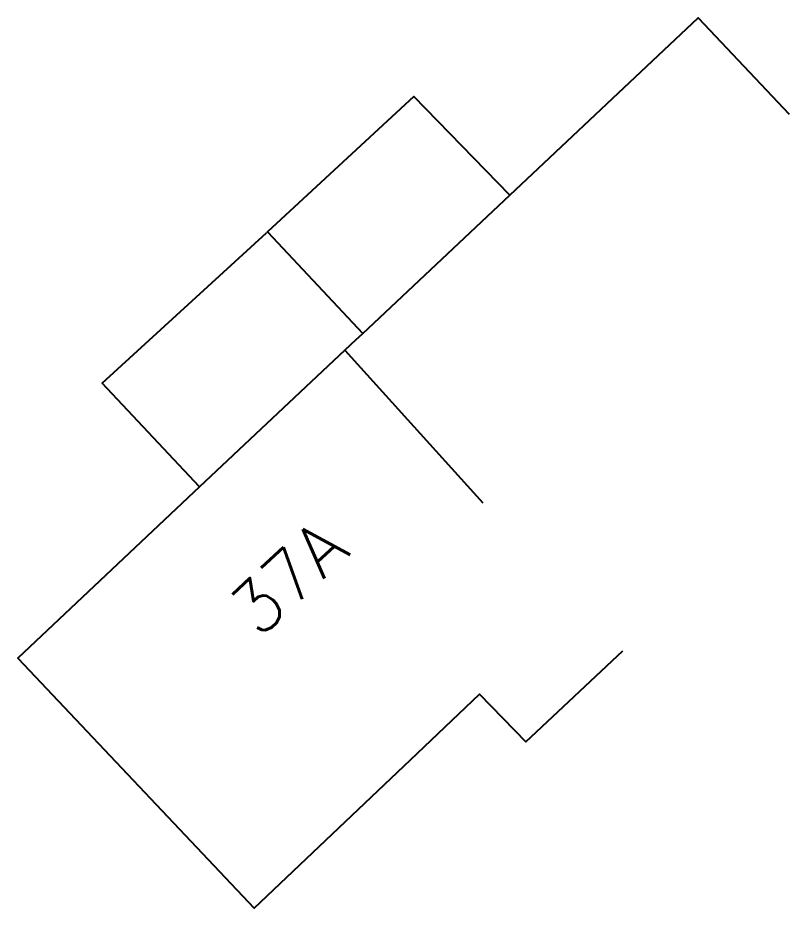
# Model space of a CAD drawing. Header units: millimetres. Extents: x 81000 to 81848, y 145999 to 147000.
# Drawn here: x 81022.6 to 81041.56, y 146181.37 to 146203.24 of the extents above; entities that cross this region are included whole.
import ezdxf
from ezdxf.enums import TextEntityAlignment as Align

# ---------------------------------------------------------------- set-up
doc = ezdxf.new("R2010")
doc.units = ezdxf.units.MM
for name, color, linetype in [('W0101', 7, 'CONTINUOUS'), ('W0104', 1, 'CONTINUOUS'), ('W0991', 7, 'CONTINUOUS'), ('W1102', 7, 'CONTINUOUS')]:
    doc.layers.add(name, color=color, linetype=linetype)
doc.styles.get("Standard").update_dxf_attribs({"font": 'romans.shx', "width": 0.85})

msp = doc.modelspace()

# ---------------------------------------------------------------- linework, layer by layer
at = {"layer": 'W0101'}
for points in [[(81030.907, 146195.332), (81031.074, 146195.489), (81034.69, 146198.889), (81039.317, 146203.241), (81041.556, 146200.878)], [(81030.907, 146195.332), (81027.066, 146191.72), (81022.596, 146187.516), (81028.409, 146181.373), (81032.246, 146185.018), (81033.945, 146186.632), (81035.083, 146185.459), (81037.466, 146187.698)]]:
    msp.add_lwpolyline(points, dxfattribs=at)
at = {"layer": 'W0104'}
for points in [[(81034.69, 146198.889), (81032.328, 146201.309), (81028.736, 146197.984), (81028.709, 146197.959)], [(81027.066, 146191.72), (81024.669, 146194.266), (81028.709, 146197.959)], [(81028.736, 146197.984), (81031.074, 146195.489)]]:
    msp.add_lwpolyline(points, dxfattribs=at)
at = {"layer": 'W1102'}
msp.add_lwpolyline([(81030.636, 146195.078), (81034.028, 146191.328)], dxfattribs=at)

# ---------------------------------------------------------------- texts
at = {"layer": 'W0991'}
msp.add_text('37A', height=1.25, rotation=42.7215, dxfattribs=at).set_placement((81029.238, 146189.493), align=Align.MIDDLE_CENTER)

doc.saveas('drawing.dxf')
